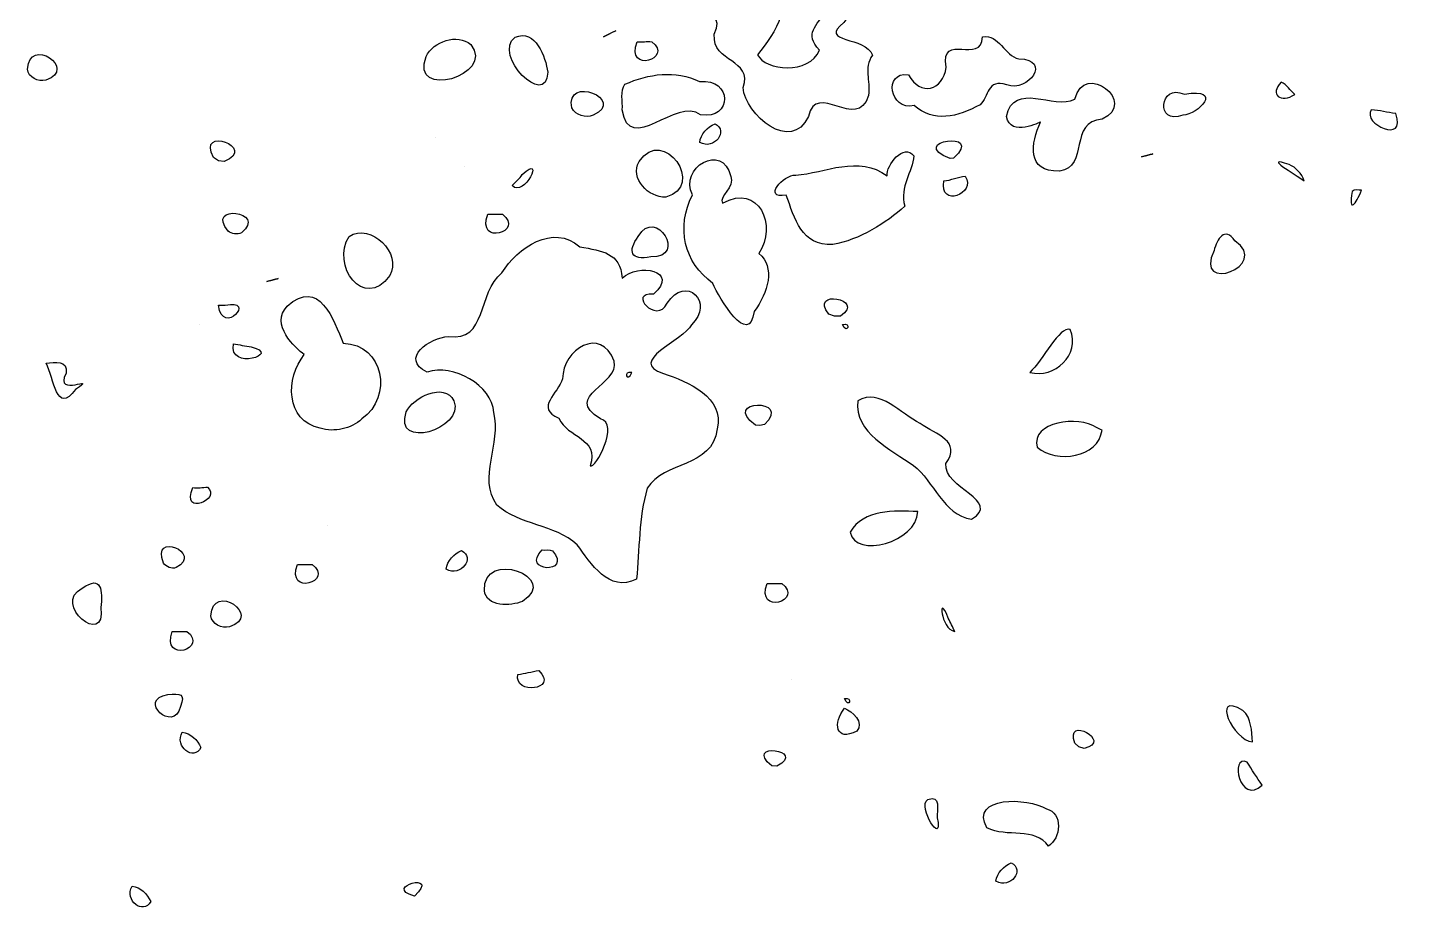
# Model space of a CAD drawing. Header units: centimetres. Extents: x -10.8 to 7.1, y -6.8 to 6.6.
# Drawn here: x 4.325 to 6.039, y 0.212 to 1.315 of the extents above; entities that cross this region are included whole.
import ezdxf

# ---------------------------------------------------------------- set-up
doc = ezdxf.new("R2010")
doc.units = ezdxf.units.CM
doc.header["$MEASUREMENT"] = 0
doc.layers.add('Layer 1', color=7, linetype='Continuous')

msp = doc.modelspace()

# ---------------------------------------------------------------- linework, layer by layer
at = {"layer": 'Layer 1'}
for points, knots in [([(5.14968, 1.48831), (5.12892, 1.44497), (5.10243, 1.39836), (5.11221, 1.34851), (5.11221, 1.34851), (5.11982, 1.3085), (5.19879, 1.35308), (5.17772, 1.30697), (5.17772, 1.30697), (5.17489, 1.27111), (5.22633, 1.27638), (5.21344, 1.24107), (5.21344, 1.24107), (5.21586, 1.20624), (5.27391, 1.15889), (5.29458, 1.20474), (5.29458, 1.20474), (5.30487, 1.25033), (5.355, 1.18491), (5.36931, 1.23078), (5.36931, 1.23078), (5.37208, 1.25115), (5.36276, 1.26363), (5.3742, 1.28123), (5.3742, 1.28123), (5.36647, 1.30452), (5.30597, 1.29603), (5.33861, 1.32168), (5.33861, 1.32168), (5.36228, 1.34688), (5.31739, 1.37497), (5.3158, 1.33598), (5.3158, 1.33598), (5.30549, 1.31733), (5.28857, 1.30822), (5.3083, 1.28717), (5.3083, 1.28717), (5.29622, 1.25647), (5.24062, 1.26145), (5.2316, 1.28164), (5.2316, 1.28164), (5.25274, 1.30843), (5.28192, 1.35007), (5.24594, 1.37845), (5.24594, 1.37845), (5.22229, 1.4004), (5.1757, 1.38888), (5.17044, 1.4294), (5.17044, 1.4294), (5.16139, 1.44955), (5.18722, 1.46921), (5.16114, 1.47916), (5.16114, 1.47916), (5.15732, 1.48221), (5.1535, 1.48527), (5.14969, 1.48832), (5.14969, 1.48832), (5.14969, 1.48832), (5.14968, 1.48831), (5.14968, 1.48831)], [0, 0, 0, 0, 0.0625, 0.0625, 0.0625, 0.0625, 0.125, 0.125, 0.125, 0.125, 0.1875, 0.1875, 0.1875, 0.1875, 0.25, 0.25, 0.25, 0.25, 0.3125, 0.3125, 0.3125, 0.3125, 0.375, 0.375, 0.375, 0.375, 0.4375, 0.4375, 0.4375, 0.4375, 0.5, 0.5, 0.5, 0.5, 0.5625, 0.5625, 0.5625, 0.5625, 0.625, 0.625, 0.625, 0.625, 0.6875, 0.6875, 0.6875, 0.6875, 0.75, 0.75, 0.75, 0.75, 0.8125, 0.8125, 0.8125, 0.8125, 0.875, 0.875, 0.875, 0.875, 1, 1, 1, 1]), ([(4.34721, 1.24987), (4.38785, 1.26398), (4.3261, 1.30565), (4.32456, 1.26364), (4.32456, 1.26364), (4.3253, 1.25316), (4.338, 1.24765), (4.34721, 1.24987)], [0, 0, 0, 0, 0.3333333, 0.3333333, 0.3333333, 0.3333333, 1, 1, 1, 1]), ([(4.81957, 1.2794), (4.79905, 1.22477), (4.90627, 1.25545), (4.87525, 1.29435), (4.87525, 1.29435), (4.85807, 1.30834), (4.82875, 1.29823), (4.81957, 1.2794)], [0, 0, 0, 0, 0.3333333, 0.3333333, 0.3333333, 0.3333333, 1, 1, 1, 1]), ([(4.93024, 1.30337), (4.90137, 1.28139), (4.96927, 1.2132), (4.97085, 1.25979), (4.97085, 1.25979), (4.96807, 1.27868), (4.95586, 1.31408), (4.93024, 1.30337)], [0, 0, 0, 0, 0.3333333, 0.3333333, 0.3333333, 0.3333333, 1, 1, 1, 1]), ([(5.5111, 1.30379), (5.50986, 1.26824), (5.45803, 1.3108), (5.46593, 1.26629), (5.46593, 1.26629), (5.46173, 1.23632), (5.43392, 1.22969), (5.41888, 1.25664), (5.41888, 1.25664), (5.3873, 1.26116), (5.39552, 1.2117), (5.426, 1.21836), (5.426, 1.21836), (5.45035, 1.19713), (5.47983, 1.20375), (5.5081, 1.21947), (5.5081, 1.21947), (5.51839, 1.22915), (5.51659, 1.25224), (5.54109, 1.24423), (5.54109, 1.24423), (5.56834, 1.23404), (5.59725, 1.27584), (5.55624, 1.27659), (5.55624, 1.27659), (5.53793, 1.28018), (5.53181, 1.30743), (5.5111, 1.30379)], [0, 0, 0, 0, 0.125, 0.125, 0.125, 0.125, 0.25, 0.25, 0.25, 0.25, 0.375, 0.375, 0.375, 0.375, 0.5, 0.5, 0.5, 0.5, 0.625, 0.625, 0.625, 0.625, 0.75, 0.75, 0.75, 0.75, 1, 1, 1, 1]), ([(5.08177, 1.29783), (5.06707, 1.25751), (5.1282, 1.27653), (5.09993, 1.29783), (5.09993, 1.29783), (5.09387, 1.29798), (5.08782, 1.29767), (5.08177, 1.29783)], [0, 0, 0, 0, 0.3333333, 0.3333333, 0.3333333, 0.3333333, 1, 1, 1, 1]), ([(5.65961, 1.20139), (5.70505, 1.22213), (5.63717, 1.2746), (5.62558, 1.22622), (5.62558, 1.22622), (5.59936, 1.21307), (5.55022, 1.24961), (5.54057, 1.20467), (5.54057, 1.20467), (5.54626, 1.17826), (5.58276, 1.19832), (5.58306, 1.19775), (5.58306, 1.19775), (5.57131, 1.17181), (5.56489, 1.13588), (5.60656, 1.13688), (5.60656, 1.13688), (5.64401, 1.14175), (5.6173, 1.19915), (5.65961, 1.20139)], [0, 0, 0, 0, 0.1666667, 0.1666667, 0.1666667, 0.1666667, 0.3333333, 0.3333333, 0.3333333, 0.3333333, 0.5, 0.5, 0.5, 0.5, 0.6666667, 0.6666667, 0.6666667, 0.6666667, 1, 1, 1, 1]), ([(5.02736, 1.20628), (5.06931, 1.2258), (4.99221, 1.25712), (5.00057, 1.2154), (5.00057, 1.2154), (5.00555, 1.20608), (5.01784, 1.20291), (5.02736, 1.20628)], [0, 0, 0, 0, 0.3333333, 0.3333333, 0.3333333, 0.3333333, 1, 1, 1, 1]), ([(5.06331, 1.21325), (5.07226, 1.15431), (5.13074, 1.23042), (5.16052, 1.20704), (5.16052, 1.20704), (5.20088, 1.20016), (5.20042, 1.25295), (5.15942, 1.24819), (5.15942, 1.24819), (5.12919, 1.26322), (5.09619, 1.25765), (5.06669, 1.245), (5.06669, 1.245), (5.06021, 1.23679), (5.0646, 1.22324), (5.06331, 1.21326), (5.06331, 1.21326), (5.06331, 1.21326), (5.06331, 1.21325), (5.06331, 1.21325)], [0, 0, 0, 0, 0.1666667, 0.1666667, 0.1666667, 0.1666667, 0.3333333, 0.3333333, 0.3333333, 0.3333333, 0.5, 0.5, 0.5, 0.5, 0.6666667, 0.6666667, 0.6666667, 0.6666667, 1, 1, 1, 1]), ([(5.76186, 1.23245), (5.73019, 1.24686), (5.72589, 1.19286), (5.75984, 1.20663), (5.75984, 1.20663), (5.77875, 1.20654), (5.81183, 1.24152), (5.76186, 1.23245)], [0, 0, 0, 0, 0.3333333, 0.3333333, 0.3333333, 0.3333333, 1, 1, 1, 1]), ([(5.89897, 1.23222), (5.88187, 1.22119), (5.86667, 1.23164), (5.88216, 1.24768), (5.88216, 1.24768), (5.88921, 1.24453), (5.89314, 1.23702), (5.89897, 1.23222)], [0, 0, 0, 0, 0.3333333, 0.3333333, 0.3333333, 0.3333333, 1, 1, 1, 1]), ([(6.02432, 1.20836), (6.03887, 1.16982), (5.98191, 1.19588), (5.99398, 1.21301), (5.99398, 1.21301), (6.00427, 1.21301), (6.01416, 1.20956), (6.02432, 1.20836)], [0, 0, 0, 0, 0.3333333, 0.3333333, 0.3333333, 0.3333333, 1, 1, 1, 1]), ([(4.56894, 1.14891), (4.61139, 1.16607), (4.53405, 1.19424), (4.55552, 1.15381), (4.55552, 1.15381), (4.55552, 1.15381), (4.56172, 1.14993), (4.56172, 1.14993), (4.56172, 1.14993), (4.56172, 1.14993), (4.56894, 1.14891), (4.56894, 1.14891)], [0, 0, 0, 0, 0.25, 0.25, 0.25, 0.25, 0.5, 0.5, 0.5, 0.5, 1, 1, 1, 1]), ([(5.1174, 1.1047), (5.16804, 1.11743), (5.11456, 1.19469), (5.08433, 1.14886), (5.08433, 1.14886), (5.07231, 1.12816), (5.09636, 1.10332), (5.1174, 1.1047)], [0, 0, 0, 0, 0.3333333, 0.3333333, 0.3333333, 0.3333333, 1, 1, 1, 1]), ([(5.15956, 1.17258), (5.17756, 1.16251), (5.19599, 1.18698), (5.17861, 1.19574), (5.17861, 1.19574), (5.16939, 1.19183), (5.16057, 1.18294), (5.15956, 1.17258)], [0, 0, 0, 0, 0.3333333, 0.3333333, 0.3333333, 0.3333333, 1, 1, 1, 1]), ([(5.47479, 1.15314), (5.51624, 1.18875), (5.41481, 1.17416), (5.47077, 1.15258), (5.47077, 1.15258), (5.47077, 1.15258), (5.47479, 1.15314), (5.47479, 1.15314)], [0, 0, 0, 0, 0.3333333, 0.3333333, 0.3333333, 0.3333333, 1, 1, 1, 1]), ([(5.19827, 1.13031), (5.18841, 1.17421), (5.13308, 1.14049), (5.15052, 1.10729), (5.15052, 1.10729), (5.13001, 1.06748), (5.14008, 1.02307), (5.17596, 0.99743), (5.17596, 0.99743), (5.18376, 0.97908), (5.22089, 0.91647), (5.22735, 0.96266), (5.22735, 0.96266), (5.24484, 0.98577), (5.25362, 1.01818), (5.23319, 1.03441), (5.23319, 1.03441), (5.25608, 1.06921), (5.23338, 1.1228), (5.18805, 1.09708), (5.18805, 1.09708), (5.18308, 1.10545), (5.20396, 1.11738), (5.19827, 1.1303), (5.19827, 1.1303), (5.19827, 1.1303), (5.19827, 1.13031), (5.19827, 1.13031)], [0, 0, 0, 0, 0.125, 0.125, 0.125, 0.125, 0.25, 0.25, 0.25, 0.25, 0.375, 0.375, 0.375, 0.375, 0.5, 0.5, 0.5, 0.5, 0.625, 0.625, 0.625, 0.625, 0.75, 0.75, 0.75, 0.75, 1, 1, 1, 1]), ([(5.39255, 1.131), (5.35724, 1.15762), (5.31526, 1.13456), (5.27888, 1.13191), (5.27888, 1.13191), (5.2636, 1.13318), (5.23686, 1.10162), (5.26707, 1.10715), (5.26707, 1.10715), (5.27766, 1.07825), (5.28572, 1.04355), (5.32517, 1.04565), (5.32517, 1.04565), (5.35743, 1.05139), (5.39177, 1.07245), (5.41439, 1.09323), (5.41439, 1.09323), (5.40763, 1.11798), (5.42404, 1.1355), (5.42566, 1.15591), (5.42566, 1.15591), (5.41358, 1.17204), (5.39066, 1.14441), (5.39256, 1.131), (5.39256, 1.131), (5.39256, 1.131), (5.39255, 1.131), (5.39255, 1.131)], [0, 0, 0, 0, 0.125, 0.125, 0.125, 0.125, 0.25, 0.25, 0.25, 0.25, 0.375, 0.375, 0.375, 0.375, 0.5, 0.5, 0.5, 0.5, 0.625, 0.625, 0.625, 0.625, 0.75, 0.75, 0.75, 0.75, 1, 1, 1, 1]), ([(4.92669, 1.11904), (4.94113, 1.10263), (4.9688, 1.15993), (4.93887, 1.13276), (4.93887, 1.13276), (4.93618, 1.12717), (4.93072, 1.12361), (4.92669, 1.11904)], [0, 0, 0, 0, 0.3333333, 0.3333333, 0.3333333, 0.3333333, 1, 1, 1, 1]), ([(5.70862, 1.15486), (5.7283, 1.15978), (5.7261, 1.15923), (5.70966, 1.15512), (5.70966, 1.15512), (5.70966, 1.15512), (5.70862, 1.15486), (5.70862, 1.15486)], [0, 0, 0, 0, 0.3333333, 0.3333333, 0.3333333, 0.3333333, 1, 1, 1, 1]), ([(5.91066, 1.12501), (5.90001, 1.13293), (5.85732, 1.15674), (5.8918, 1.14526), (5.8918, 1.14526), (5.90058, 1.14153), (5.90742, 1.13394), (5.91066, 1.12501)], [0, 0, 0, 0, 0.3333333, 0.3333333, 0.3333333, 0.3333333, 1, 1, 1, 1]), ([(5.46293, 1.12506), (5.45673, 1.0899), (5.50375, 1.10931), (5.48962, 1.13048), (5.48962, 1.13048), (5.4804, 1.13048), (5.47216, 1.12498), (5.46293, 1.12506)], [0, 0, 0, 0, 0.3333333, 0.3333333, 0.3333333, 0.3333333, 1, 1, 1, 1]), ([(5.98175, 1.11313), (5.97536, 1.09581), (5.96521, 1.08344), (5.97018, 1.11151), (5.97018, 1.11151), (5.97261, 1.11532), (5.97828, 1.11317), (5.98175, 1.11313)], [0, 0, 0, 0, 0.3333333, 0.3333333, 0.3333333, 0.3333333, 1, 1, 1, 1]), ([(4.59024, 1.06042), (4.62353, 1.08664), (4.54446, 1.09733), (4.57368, 1.06223), (4.57368, 1.06223), (4.57839, 1.0589), (4.58493, 1.05777), (4.59024, 1.06042)], [0, 0, 0, 0, 0.3333333, 0.3333333, 0.3333333, 0.3333333, 1, 1, 1, 1]), ([(4.89633, 1.08332), (4.88163, 1.043), (4.94276, 1.06202), (4.91449, 1.08332), (4.91449, 1.08332), (4.90843, 1.08347), (4.90238, 1.08316), (4.89633, 1.08332)], [0, 0, 0, 0, 0.3333333, 0.3333333, 0.3333333, 0.3333333, 1, 1, 1, 1]), ([(5.09883, 1.0303), (5.14527, 1.02886), (5.10472, 1.09364), (5.08333, 1.05583), (5.08333, 1.05583), (5.06971, 1.03775), (5.07396, 1.02495), (5.09883, 1.0303)], [0, 0, 0, 0, 0.3333333, 0.3333333, 0.3333333, 0.3333333, 1, 1, 1, 1]), ([(4.72411, 1.05576), (4.7009, 1.02063), (4.74239, 0.96254), (4.77441, 1.00713), (4.77441, 1.00713), (4.79069, 1.03429), (4.75069, 1.0736), (4.72411, 1.05576)], [0, 0, 0, 0, 0.3333333, 0.3333333, 0.3333333, 0.3333333, 1, 1, 1, 1]), ([(5.01053, 1.04276), (4.9776, 1.07257), (4.93288, 1.04133), (4.91388, 1.0107), (4.91388, 1.0107), (4.88318, 0.98603), (4.89557, 0.92354), (4.84745, 0.93151), (4.84745, 0.93151), (4.82493, 0.93026), (4.78602, 0.90396), (4.82091, 0.88723), (4.82091, 0.88723), (4.85312, 0.89787), (4.90189, 0.87089), (4.90366, 0.83692), (4.90366, 0.83692), (4.9139, 0.79875), (4.8834, 0.75548), (4.90763, 0.72195), (4.90763, 0.72195), (4.93595, 0.6965), (4.97877, 0.69845), (5.00737, 0.67267), (5.00737, 0.67267), (5.024, 0.64965), (5.04708, 0.61256), (5.08098, 0.62979), (5.08098, 0.62979), (5.08525, 0.66627), (5.08328, 0.70623), (5.09451, 0.74279), (5.09451, 0.74279), (5.1147, 0.77716), (5.17546, 0.76727), (5.18143, 0.81672), (5.18143, 0.81672), (5.19106, 0.85544), (5.1448, 0.87565), (5.11477, 0.88526), (5.11477, 0.88526), (5.0676, 0.9005), (5.13962, 0.92609), (5.14929, 0.94591), (5.14929, 0.94591), (5.17891, 0.97317), (5.14198, 1.00955), (5.11921, 0.97264), (5.11921, 0.97264), (5.10602, 0.94576), (5.06915, 0.98698), (5.10237, 0.98394), (5.10237, 0.98394), (5.13537, 1.01344), (5.08252, 1.02325), (5.06342, 1.00396), (5.06342, 1.00396), (5.06027, 1.03583), (5.039, 1.03793), (5.01054, 1.04275), (5.01054, 1.04275), (5.01054, 1.04275), (5.01053, 1.04276), (5.01053, 1.04276)], [0, 0, 0, 0, 0.0588235, 0.0588235, 0.0588235, 0.0588235, 0.1176471, 0.1176471, 0.1176471, 0.1176471, 0.1764706, 0.1764706, 0.1764706, 0.1764706, 0.2352941, 0.2352941, 0.2352941, 0.2352941, 0.2941176, 0.2941176, 0.2941176, 0.2941176, 0.3529412, 0.3529412, 0.3529412, 0.3529412, 0.4117647, 0.4117647, 0.4117647, 0.4117647, 0.4705882, 0.4705882, 0.4705882, 0.4705882, 0.5294118, 0.5294118, 0.5294118, 0.5294118, 0.5882353, 0.5882353, 0.5882353, 0.5882353, 0.6470588, 0.6470588, 0.6470588, 0.6470588, 0.7058824, 0.7058824, 0.7058824, 0.7058824, 0.7647059, 0.7647059, 0.7647059, 0.7647059, 0.8235294, 0.8235294, 0.8235294, 0.8235294, 0.8823529, 0.8823529, 0.8823529, 0.8823529, 1, 1, 1, 1]), ([(5.82459, 1.05028), (5.8705, 1.01902), (5.77244, 0.9835), (5.79865, 1.0383), (5.79865, 1.0383), (5.80216, 1.05228), (5.81185, 1.06888), (5.82459, 1.05028)], [0, 0, 0, 0, 0.3333333, 0.3333333, 0.3333333, 0.3333333, 1, 1, 1, 1]), ([(4.62188, 0.99983), (4.64156, 1.00475), (4.63936, 1.0042), (4.62292, 1.00009), (4.62292, 1.00009), (4.62292, 1.00009), (4.62188, 0.99983), (4.62188, 0.99983)], [0, 0, 0, 0, 0.3333333, 0.3333333, 0.3333333, 0.3333333, 1, 1, 1, 1]), ([(4.73992, 0.829), (4.7787, 0.85653), (4.76728, 0.92127), (4.71681, 0.92302), (4.71681, 0.92302), (4.70482, 0.95191), (4.68655, 1.00528), (4.64714, 0.96912), (4.64714, 0.96912), (4.62533, 0.94604), (4.65729, 0.91683), (4.66838, 0.90905), (4.66838, 0.90905), (4.64492, 0.88003), (4.64454, 0.82665), (4.68809, 0.81731), (4.68809, 0.81731), (4.70584, 0.81212), (4.72621, 0.81655), (4.73992, 0.82899), (4.73992, 0.82899), (4.73992, 0.82899), (4.73992, 0.829), (4.73992, 0.829)], [0, 0, 0, 0, 0.1428571, 0.1428571, 0.1428571, 0.1428571, 0.2857143, 0.2857143, 0.2857143, 0.2857143, 0.4285714, 0.4285714, 0.4285714, 0.4285714, 0.5714286, 0.5714286, 0.5714286, 0.5714286, 0.7142857, 0.7142857, 0.7142857, 0.7142857, 1, 1, 1, 1]), ([(4.56166, 0.97027), (4.56718, 0.93029), (4.61026, 0.97923), (4.56992, 0.97027), (4.56992, 0.97027), (4.56992, 0.97027), (4.56166, 0.97027), (4.56166, 0.97027)], [0, 0, 0, 0, 0.3333333, 0.3333333, 0.3333333, 0.3333333, 1, 1, 1, 1]), ([(5.33437, 0.95668), (5.36767, 0.97856), (5.29426, 0.99068), (5.3202, 0.95934), (5.3202, 0.95934), (5.3202, 0.95934), (5.32704, 0.95656), (5.32704, 0.95656), (5.32704, 0.95656), (5.32704, 0.95656), (5.33438, 0.95667), (5.33438, 0.95667), (5.33438, 0.95667), (5.33438, 0.95667), (5.33437, 0.95668), (5.33437, 0.95668)], [0, 0, 0, 0, 0.2, 0.2, 0.2, 0.2, 0.4, 0.4, 0.4, 0.4, 0.6, 0.6, 0.6, 0.6, 1, 1, 1, 1]), ([(4.98927, 0.87883), (4.98915, 0.9155), (5.03727, 0.94503), (5.05328, 0.9007), (5.05328, 0.9007), (5.06112, 0.87135), (4.98835, 0.85852), (5.03616, 0.82889), (5.03616, 0.82889), (5.0604, 0.82423), (5.03006, 0.76589), (5.02358, 0.77073), (5.02358, 0.77073), (5.03486, 0.80613), (4.99514, 0.80523), (4.98473, 0.82975), (4.98473, 0.82975), (4.95436, 0.84299), (4.98395, 0.86055), (4.98927, 0.87883)], [0, 0, 0, 0, 0.1666667, 0.1666667, 0.1666667, 0.1666667, 0.3333333, 0.3333333, 0.3333333, 0.3333333, 0.5, 0.5, 0.5, 0.5, 0.6666667, 0.6666667, 0.6666667, 0.6666667, 1, 1, 1, 1]), ([(5.56961, 0.88678), (5.58596, 0.90126), (5.60642, 0.9451), (5.62003, 0.93995), (5.62003, 0.93995), (5.63268, 0.90861), (5.60064, 0.87847), (5.56961, 0.88678)], [0, 0, 0, 0, 0.3333333, 0.3333333, 0.3333333, 0.3333333, 1, 1, 1, 1]), ([(4.58018, 0.92225), (4.57361, 0.8886), (4.64159, 0.90925), (4.60243, 0.91854), (4.60243, 0.91854), (4.59501, 0.91978), (4.5876, 0.92101), (4.58018, 0.92225)], [0, 0, 0, 0, 0.3333333, 0.3333333, 0.3333333, 0.3333333, 1, 1, 1, 1]), ([(4.34763, 0.8984), (4.35754, 0.87923), (4.36003, 0.83313), (4.38416, 0.8656), (4.38416, 0.8656), (4.41448, 0.88583), (4.35598, 0.85445), (4.37235, 0.88566), (4.37235, 0.88566), (4.37497, 0.9031), (4.35837, 0.8987), (4.34764, 0.89839), (4.34764, 0.89839), (4.34764, 0.89839), (4.34763, 0.8984), (4.34763, 0.8984)], [0, 0, 0, 0, 0.2, 0.2, 0.2, 0.2, 0.4, 0.4, 0.4, 0.4, 0.6, 0.6, 0.6, 0.6, 1, 1, 1, 1]), ([(4.79511, 0.83775), (4.77772, 0.78973), (4.8678, 0.81539), (4.85423, 0.85156), (4.85423, 0.85156), (4.8422, 0.87536), (4.80326, 0.85555), (4.79511, 0.83775)], [0, 0, 0, 0, 0.3333333, 0.3333333, 0.3333333, 0.3333333, 1, 1, 1, 1]), ([(5.4253, 0.77122), (5.3977, 0.7906), (5.351, 0.81198), (5.35622, 0.85143), (5.35622, 0.85143), (5.383, 0.86789), (5.41002, 0.83457), (5.43334, 0.82347), (5.43334, 0.82347), (5.45416, 0.80873), (5.4851, 0.80188), (5.46556, 0.77343), (5.46556, 0.77343), (5.46165, 0.74236), (5.53637, 0.7275), (5.49726, 0.7042), (5.49726, 0.7042), (5.46184, 0.71036), (5.45066, 0.75107), (5.4253, 0.77123), (5.4253, 0.77123), (5.4253, 0.77123), (5.4253, 0.77122), (5.4253, 0.77122)], [0, 0, 0, 0, 0.1428571, 0.1428571, 0.1428571, 0.1428571, 0.2857143, 0.2857143, 0.2857143, 0.2857143, 0.4285714, 0.4285714, 0.4285714, 0.4285714, 0.5714286, 0.5714286, 0.5714286, 0.5714286, 0.7142857, 0.7142857, 0.7142857, 0.7142857, 1, 1, 1, 1]), ([(5.24013, 0.82215), (5.27579, 0.85577), (5.18489, 0.85298), (5.22875, 0.82137), (5.22875, 0.82137), (5.22875, 0.82137), (5.23451, 0.8207), (5.23451, 0.8207), (5.23451, 0.8207), (5.23451, 0.8207), (5.24013, 0.82215), (5.24013, 0.82215)], [0, 0, 0, 0, 0.25, 0.25, 0.25, 0.25, 0.5, 0.5, 0.5, 0.5, 1, 1, 1, 1]), ([(5.65951, 0.81517), (5.65492, 0.78053), (5.60272, 0.77335), (5.57908, 0.79372), (5.57908, 0.79372), (5.5701, 0.82581), (5.6312, 0.83359), (5.65239, 0.81831), (5.65239, 0.81831), (5.65476, 0.81726), (5.65714, 0.81622), (5.65951, 0.81517)], [0, 0, 0, 0, 0.25, 0.25, 0.25, 0.25, 0.5, 0.5, 0.5, 0.5, 1, 1, 1, 1]), ([(4.52983, 0.74363), (4.51441, 0.70651), (4.56639, 0.72967), (4.5481, 0.74413), (4.5481, 0.74413), (4.54201, 0.74423), (4.5359, 0.74235), (4.52983, 0.74363)], [0, 0, 0, 0, 0.3333333, 0.3333333, 0.3333333, 0.3333333, 1, 1, 1, 1]), ([(5.43047, 0.71381), (5.42969, 0.67579), (5.35296, 0.65484), (5.34639, 0.68808), (5.34639, 0.68808), (5.36357, 0.7171), (5.40139, 0.71487), (5.43047, 0.71381)], [0, 0, 0, 0, 0.3333333, 0.3333333, 0.3333333, 0.3333333, 1, 1, 1, 1]), ([(4.50914, 0.64423), (4.54375, 0.66296), (4.47735, 0.68951), (4.49344, 0.64988), (4.49344, 0.64988), (4.49678, 0.645), (4.50337, 0.64217), (4.50914, 0.64423)], [0, 0, 0, 0, 0.3333333, 0.3333333, 0.3333333, 0.3333333, 1, 1, 1, 1]), ([(4.84472, 0.6422), (4.86272, 0.63213), (4.88115, 0.6566), (4.86377, 0.66536), (4.86377, 0.66536), (4.85455, 0.66145), (4.84573, 0.65256), (4.84472, 0.6422)], [0, 0, 0, 0, 0.3333333, 0.3333333, 0.3333333, 0.3333333, 1, 1, 1, 1]), ([(4.93925, 0.60213), (4.98725, 0.63214), (4.89013, 0.66818), (4.89206, 0.61579), (4.89206, 0.61579), (4.89418, 0.59495), (4.92523, 0.59613), (4.93925, 0.60213)], [0, 0, 0, 0, 0.3333333, 0.3333333, 0.3333333, 0.3333333, 1, 1, 1, 1]), ([(4.96399, 0.66606), (4.93609, 0.63871), (5.00214, 0.635), (4.97682, 0.66517), (4.97682, 0.66517), (4.97265, 0.66659), (4.96828, 0.66589), (4.96399, 0.66606)], [0, 0, 0, 0, 0.3333333, 0.3333333, 0.3333333, 0.3333333, 1, 1, 1, 1]), ([(4.39254, 0.61842), (4.35353, 0.59946), (4.42264, 0.54277), (4.41556, 0.5948), (4.41556, 0.5948), (4.41794, 0.61456), (4.41676, 0.63641), (4.39254, 0.61842)], [0, 0, 0, 0, 0.3333333, 0.3333333, 0.3333333, 0.3333333, 1, 1, 1, 1]), ([(4.65987, 0.64816), (4.64517, 0.60784), (4.7063, 0.62686), (4.67803, 0.64816), (4.67803, 0.64816), (4.67198, 0.64831), (4.66592, 0.648), (4.65987, 0.64816)], [0, 0, 0, 0, 0.3333333, 0.3333333, 0.3333333, 0.3333333, 1, 1, 1, 1]), ([(4.57551, 0.57064), (4.61763, 0.58423), (4.55405, 0.6269), (4.5523, 0.58443), (4.5523, 0.58443), (4.55302, 0.57368), (4.56619, 0.56834), (4.57551, 0.57064)], [0, 0, 0, 0, 0.3333333, 0.3333333, 0.3333333, 0.3333333, 1, 1, 1, 1]), ([(5.24341, 0.6245), (5.22871, 0.58418), (5.28984, 0.6032), (5.26157, 0.6245), (5.26157, 0.6245), (5.25552, 0.62465), (5.24946, 0.62434), (5.24341, 0.6245)], [0, 0, 0, 0, 0.3333333, 0.3333333, 0.3333333, 0.3333333, 1, 1, 1, 1]), ([(5.47658, 0.56492), (5.45858, 0.56707), (5.45515, 0.61596), (5.46833, 0.58142), (5.46833, 0.58142), (5.47108, 0.57592), (5.47383, 0.57042), (5.47658, 0.56492)], [0, 0, 0, 0, 0.3333333, 0.3333333, 0.3333333, 0.3333333, 1, 1, 1, 1]), ([(4.50433, 0.56481), (4.48963, 0.52449), (4.55076, 0.54351), (4.52249, 0.56481), (4.52249, 0.56481), (4.51643, 0.56496), (4.51038, 0.56465), (4.50433, 0.56481)], [0, 0, 0, 0, 0.3333333, 0.3333333, 0.3333333, 0.3333333, 1, 1, 1, 1]), ([(4.93366, 0.51114), (4.92845, 0.48571), (4.98488, 0.49172), (4.95963, 0.51633), (4.95963, 0.51633), (4.95097, 0.5146), (4.94232, 0.51287), (4.93366, 0.51114)], [0, 0, 0, 0, 0.3333333, 0.3333333, 0.3333333, 0.3333333, 1, 1, 1, 1]), ([(4.49885, 0.48634), (4.45936, 0.48061), (4.50651, 0.43716), (4.51433, 0.47137), (4.51433, 0.47137), (4.52086, 0.48832), (4.51433, 0.4876), (4.49885, 0.48634)], [0, 0, 0, 0, 0.3333333, 0.3333333, 0.3333333, 0.3333333, 1, 1, 1, 1]), ([(5.84638, 0.42766), (5.8231, 0.42844), (5.79333, 0.4912), (5.83461, 0.46654), (5.83461, 0.46654), (5.84566, 0.45691), (5.84503, 0.44097), (5.84638, 0.42766)], [0, 0, 0, 0, 0.3333333, 0.3333333, 0.3333333, 0.3333333, 1, 1, 1, 1]), ([(5.33948, 0.4694), (5.32527, 0.45139), (5.32784, 0.42696), (5.3549, 0.4409), (5.3549, 0.4409), (5.36453, 0.45153), (5.34888, 0.46571), (5.33948, 0.4694)], [0, 0, 0, 0, 0.3333333, 0.3333333, 0.3333333, 0.3333333, 1, 1, 1, 1]), ([(5.63736, 0.41937), (5.67393, 0.42812), (5.61248, 0.46173), (5.6257, 0.4258), (5.6257, 0.4258), (5.6257, 0.4258), (5.63084, 0.4213), (5.63084, 0.4213), (5.63084, 0.4213), (5.63084, 0.4213), (5.63736, 0.41937), (5.63736, 0.41937)], [0, 0, 0, 0, 0.25, 0.25, 0.25, 0.25, 0.5, 0.5, 0.5, 0.5, 1, 1, 1, 1]), ([(4.51667, 0.43958), (4.5066, 0.42158), (4.53107, 0.40315), (4.53983, 0.42053), (4.53983, 0.42053), (4.53592, 0.42976), (4.52703, 0.43857), (4.51667, 0.43958)], [0, 0, 0, 0, 0.3333333, 0.3333333, 0.3333333, 0.3333333, 1, 1, 1, 1]), ([(5.2555, 0.3973), (5.29469, 0.41814), (5.21265, 0.42774), (5.24908, 0.39781), (5.24908, 0.39781), (5.24908, 0.39781), (5.2555, 0.3973), (5.2555, 0.3973)], [0, 0, 0, 0, 0.3333333, 0.3333333, 0.3333333, 0.3333333, 1, 1, 1, 1]), ([(5.85841, 0.37399), (5.83115, 0.34747), (5.81684, 0.41265), (5.83999, 0.40242), (5.83999, 0.40242), (5.84556, 0.39252), (5.85206, 0.38337), (5.85841, 0.37399)], [0, 0, 0, 0, 0.3333333, 0.3333333, 0.3333333, 0.3333333, 1, 1, 1, 1]), ([(5.44286, 0.35594), (5.42958, 0.34721), (5.46267, 0.29537), (5.45477, 0.3333), (5.45477, 0.3333), (5.45368, 0.34249), (5.46012, 0.36262), (5.44286, 0.35594)], [0, 0, 0, 0, 0.3333333, 0.3333333, 0.3333333, 0.3333333, 1, 1, 1, 1]), ([(5.59028, 0.34437), (5.56745, 0.35862), (5.49429, 0.36078), (5.51646, 0.32056), (5.51646, 0.32056), (5.54121, 0.30808), (5.57622, 0.32254), (5.59293, 0.29794), (5.59293, 0.29794), (5.60818, 0.30719), (5.61148, 0.33978), (5.59028, 0.34437)], [0, 0, 0, 0, 0.25, 0.25, 0.25, 0.25, 0.5, 0.5, 0.5, 0.5, 1, 1, 1, 1]), ([(5.5277, 0.2543), (5.5457, 0.24423), (5.56413, 0.2687), (5.54675, 0.27746), (5.54675, 0.27746), (5.53753, 0.27355), (5.52871, 0.26466), (5.5277, 0.2543)], [0, 0, 0, 0, 0.3333333, 0.3333333, 0.3333333, 0.3333333, 1, 1, 1, 1]), ([(4.45433, 0.24834), (4.44426, 0.23034), (4.46873, 0.21191), (4.47749, 0.22929), (4.47749, 0.22929), (4.47358, 0.23852), (4.46469, 0.24733), (4.45433, 0.24834)], [0, 0, 0, 0, 0.3333333, 0.3333333, 0.3333333, 0.3333333, 1, 1, 1, 1])]:
    msp.add_open_spline(points, degree=3, knots=knots, dxfattribs=at)
for points in [[(5.03992, 1.30379), (5.06085, 1.31425), (5.05994, 1.3138), (5.03992, 1.30379)], [(4.83159, 1.17854), (4.83159, 1.17854), (4.83159, 1.17854), (4.83159, 1.17854)], [(4.86777, 1.14293), (4.86777, 1.14293), (4.86777, 1.14293), (4.86777, 1.14293)], [(4.53793, 0.94642), (4.53793, 0.94642), (4.53793, 0.94642), (4.53793, 0.94642)], [(5.33704, 0.94641), (5.34259, 0.93293), (5.34861, 0.94931), (5.33704, 0.94641)], [(5.07511, 0.88647), (5.06956, 0.87299), (5.06354, 0.88937), (5.07511, 0.88647)], [(4.69694, 0.69592), (4.69694, 0.69592), (4.69694, 0.69592), (4.69694, 0.69592)], [(5.27374, 0.50518), (5.27374, 0.50518), (5.27374, 0.50518), (5.27374, 0.50518)], [(5.33934, 0.48133), (5.34489, 0.46785), (5.35091, 0.48423), (5.33934, 0.48133)], [(4.80515, 0.23588), (4.83945, 0.26716), (4.76371, 0.24748), (4.80515, 0.23588)]]:
    msp.add_open_spline(points, degree=3, dxfattribs=at)

doc.saveas('drawing.dxf')
